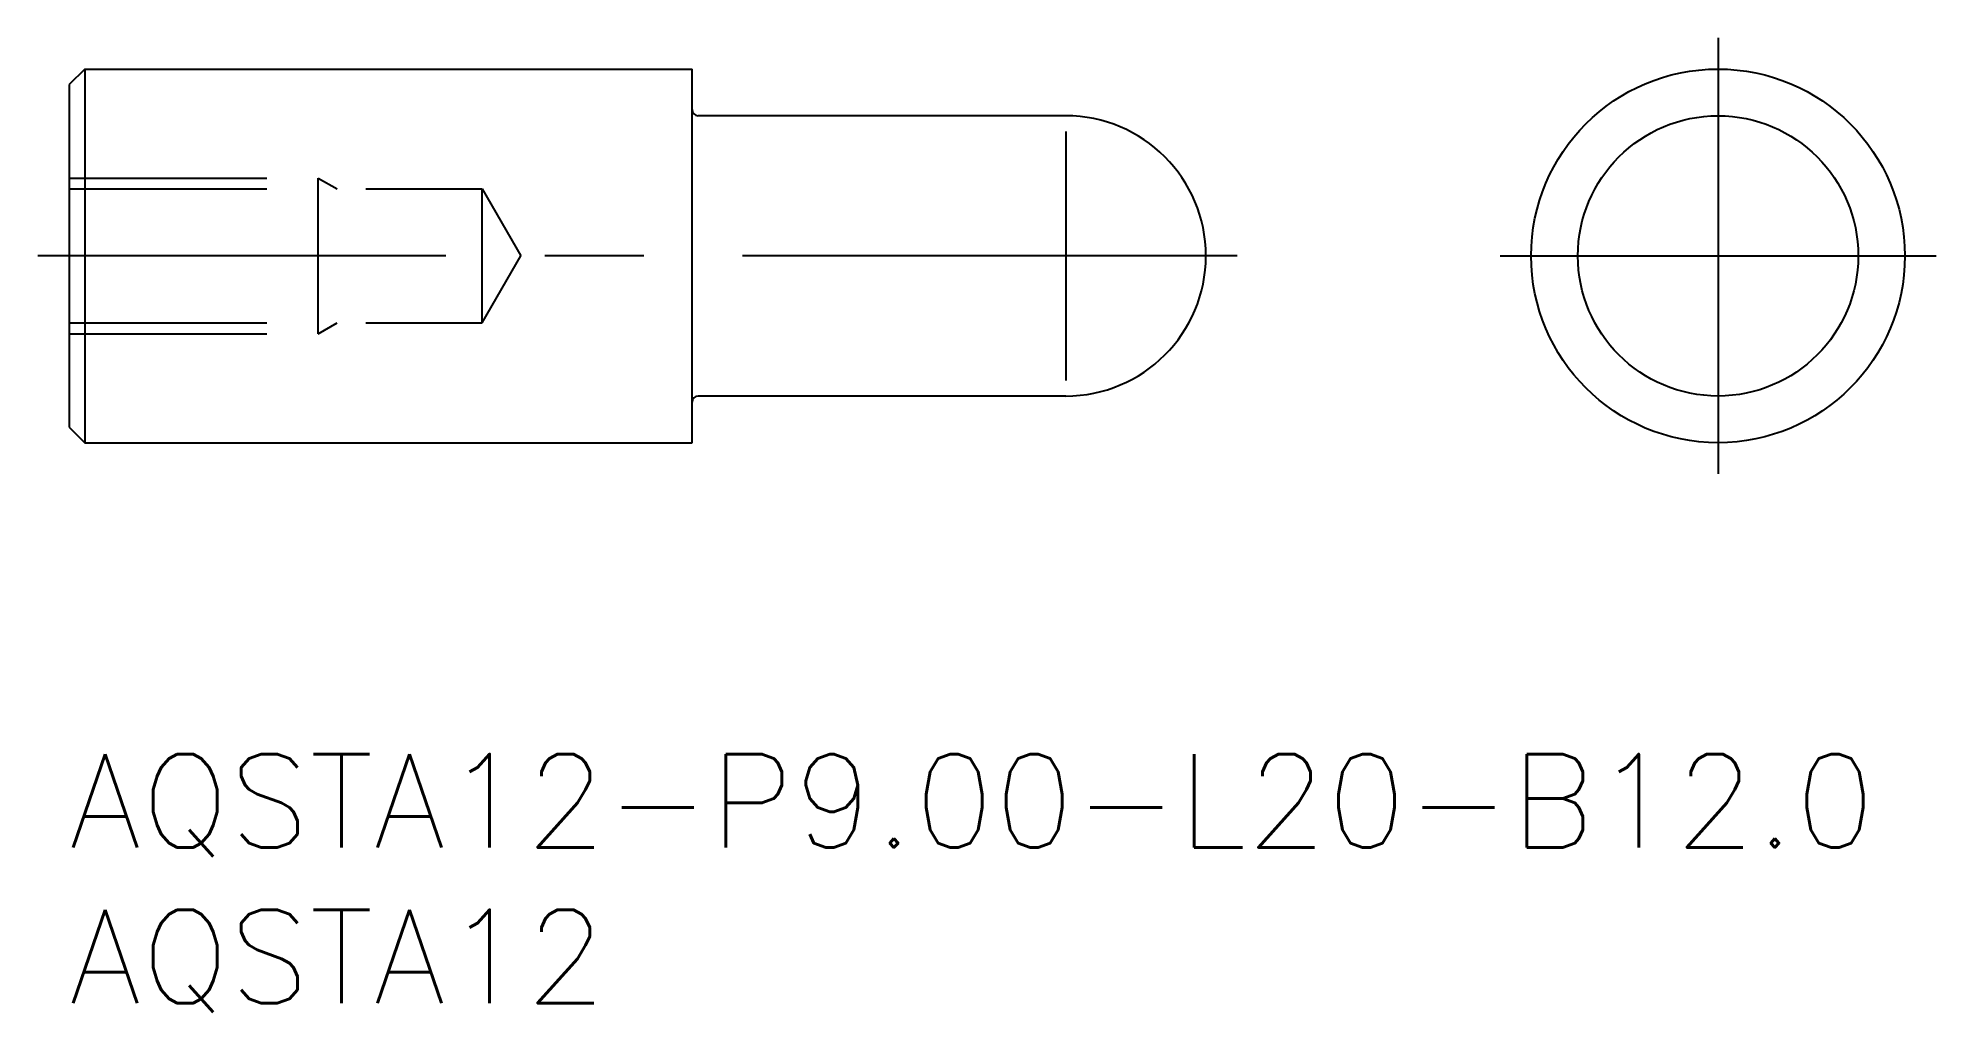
# Model space of a CAD drawing. Extents: x -1 to 59.9, y -8.3 to 23.
import ezdxf

# ---------------------------------------------------------------- set-up
doc = ezdxf.new("R2010")
doc.units = 0
doc.header["$LTSCALE"] = 0.5
doc.linetypes.add('CENTER', pattern=[50.8, 31.75, -6.35, 6.35, -6.35])
doc.linetypes.add('DASHED', pattern=[19.05, 12.7, -6.35])
for name, color, linetype in [('MSM_CENTER', 1, 'CENTER'), ('MSM_CONTINUOUS', 7, 'CONTINUOUS'), ('MSM_DASHED', 4, 'DASHED'), ('MSM_NARROW', 5, 'CONTINUOUS'), ('MSM_PART_NUMBER', 7, 'CONTINUOUS')]:
    doc.layers.add(name, color=color, linetype=linetype)
doc.styles.get("Standard").update_dxf_attribs({"font": 'txt.shx', "height": 1, "bigfont": 'bigfont.shx'})

# ---------------------------------------------------------------- blocks, each defined once
blk = doc.blocks.new('*U15')
at = {"layer": 'MSM_PART_NUMBER'}
blk.add_text('AQSTA12-P9.00-L20-B12.0', height=3, dxfattribs=at).set_placement((0, -3))
blk = doc.blocks.new('*U16')
at = {"layer": 'MSM_PART_NUMBER'}
blk.add_text('AQSTA12', height=3, dxfattribs=at).set_placement((0, -8))

msp = doc.modelspace()

# ---------------------------------------------------------------- linework, layer by layer
at = {"layer": 'MSM_CENTER'}
for p, q in [((52.944, 23), (52.944, 9)), ((37.5, 16), (-1, 16)), ((45.944, 16), (59.944, 16))]:
    msp.add_line(p, q, dxfattribs=at)
at = {"layer": 'MSM_CONTINUOUS'}
for p, q in [((0.5, 22), (0, 21.5)), ((0.5, 22), (20, 22)), ((0.5, 22), (0.5, 10)), ((20, 10), (20, 22)), ((0, 21.5), (0, 10.5)), ((32, 20.5), (20.2, 20.5)), ((32, 11.5), (20.2, 11.5)), ((0, 10.5), (0.5, 10)), ((0.5, 10), (20, 10))]:
    msp.add_line(p, q, dxfattribs=at)
for radius in [6, 4.5]:
    msp.add_circle((52.944, 16), radius, dxfattribs=at)
for centre, radius, start, end in [((20.2, 20.7), 0.2, 180, 270), ((32, 16), 4.5, 270, 90), ((20.2, 11.3), 0.2, 90, 180)]:
    msp.add_arc(centre, radius, start, end, dxfattribs=at)
at = {"layer": 'MSM_DASHED'}
for p, q in [((0, 18.5), (8, 18.5)), ((8, 18.5), (8.606, 18.15)), ((8, 13.5), (8, 18.5)), ((0, 18.15), (13.259, 18.15)), ((13.259, 18.15), (14.5, 16)), ((13.259, 13.85), (13.259, 18.15)), ((13.259, 13.85), (14.5, 16)), ((0, 13.85), (13.259, 13.85)), ((0, 13.5), (8, 13.5)), ((8, 13.5), (8.606, 13.85))]:
    msp.add_line(p, q, dxfattribs=at)
at = {"layer": 'MSM_NARROW'}
msp.add_line((32, 20), (32, 12), dxfattribs=at)

# ---------------------------------------------------------------- block references
at = {"layer": 'MSM_CONTINUOUS'}
for name in ['*U15', '*U16']:
    msp.add_blockref(name, (0, 0), dxfattribs=at)

doc.saveas('drawing.dxf')
